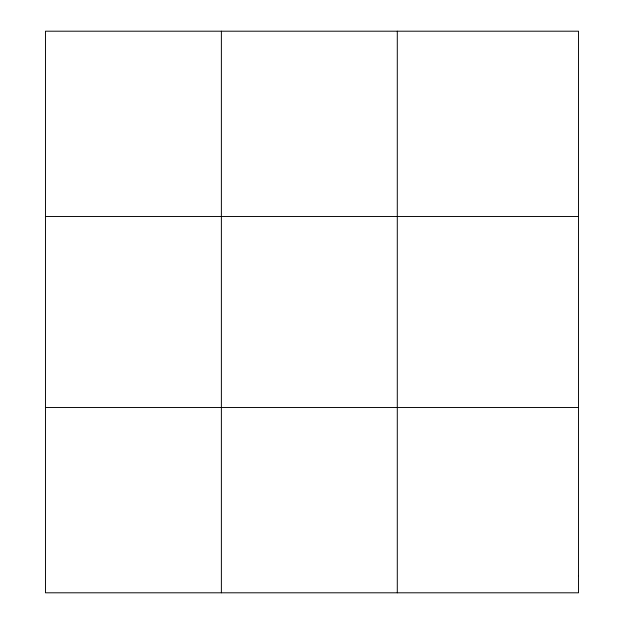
<?xml version="1.0" encoding="UTF-8"?>
<svg xmlns="http://www.w3.org/2000/svg" width="624" height="624" viewBox="0 0 624 624"><rect width="100%" height="100%" fill="white"/><g stroke="black" fill="none" stroke-linecap="round" stroke-linejoin="round"><path stroke-width="0.94" d="M221.38 592.8L221.38 31.2M397.293 592.8L397.293 31.2M45.466 216.528L578.534 216.528M45.466 407.472L578.534 407.472M578.534 575.952L578.534 592.8L45.466 592.8L45.466 31.2L578.534 31.2L578.534 575.952"/></g></svg>
